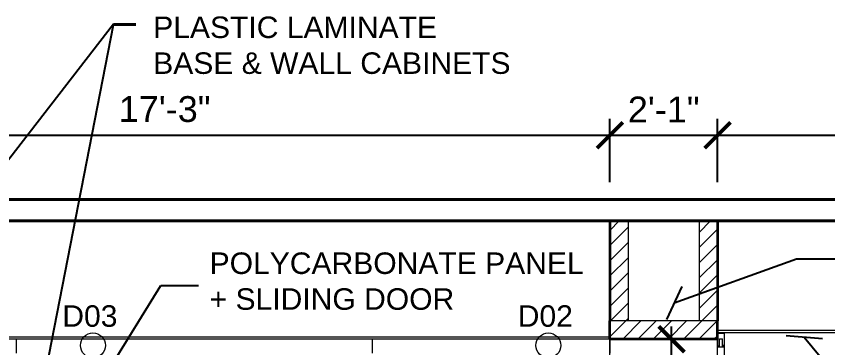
# Model space of a CAD drawing. Extents: x 65572 to 72871, y 30718 to 33858.
# Drawn here: x 66132.6 to 66321.2, y 33520.6 to 33597.7 of the extents above; entities that cross this region are included whole.
import ezdxf

# ---------------------------------------------------------------- set-up
doc = ezdxf.new("R2010")
doc.units = 0
doc.header["$LTSCALE"] = 0.5
doc.header["$MEASUREMENT"] = 0
doc.layers.get('0').update_dxf_attribs({"color": 20, "linetype": 'CONTINUOUS'})
doc.layers.get('DEFPOINTS').update_dxf_attribs({"linetype": 'CONTINUOUS', "lineweight": 5})
for name, color, linetype, lineweight in [('Annotations', 40, 'CONTINUOUS', 5), ('Drywalls', 7, 'CONTINUOUS', 20), ('Framing', 142, 'CONTINUOUS', 13), ('Hatches', 8, 'CONTINUOUS', 5), ('Structure', 7, 'CONTINUOUS', 40), ('Viewed', 150, 'CONTINUOUS', 9), ('Walls', 7, 'CONTINUOUS', 35)]:
    doc.layers.add(name, color=color, linetype=linetype, lineweight=lineweight)
doc.styles.get("Standard").update_dxf_attribs({"font": 'arial.ttf'})
doc.dimstyles.new('ARCH', dxfattribs={"dimscale": 96, "dimtxt": 0.0625, "dimasz": 0.0625, "dimexe": 0.04, "dimexo": 0.09375, "dimgap": 0.03125, "dimtad": 1, "dimdec": 0, "dimrnd": 0.0625, "dimzin": 3, "dimdsep": 46, "dimlunit": 4, "dimtxsty": 'Standard', "dimblk1": 'ARCHTICK', "dimblk2": 'ARCHTICK', "dimsah": 1, "dimcen": 0, "dimdle": 0.03125, "dimclrd": 256, "dimclre": 256, "dimclrt": 256, "dimazin": 0, "dimtfac": 1, "dimtdec": 0, "dimtmove": 2, "dimatfit": 3, "dimldrblk": 'OBLIQUE', "dimfxl": 0.3, "dimfxlon": 1, "dimfrac": 2, "dimarcsym": 0})

# ---------------------------------------------------------------- blocks, each defined once
blk = doc.blocks.new('_ArchTick')
at = {"const_width": 0.15}
blk.add_lwpolyline([(-0.5, -0.5), (0.5, 0.5)], dxfattribs=at)
blk = doc.blocks.new('*D9')
at = {"layer": 'Annotations', "linetype": 'ByBlock', "lineweight": -2}
for p, q in [((66284.95, 33413.56), (66284.95, 33525.56)), ((66279.62, 33522.56), (66288.79, 33522.56)), ((66279.62, 33416.56), (66288.79, 33416.56))]:
    blk.add_line(p, q, dxfattribs=at)
at = {"layer": 'DEFPOINTS', "color": 0}
for p in [(66270.62, 33522.56), (66284.95, 33522.56), (66270.62, 33416.56)]:
    blk.add_point(p, dxfattribs=at)
at = {"layer": 'Annotations', "lineweight": -2, "xscale": 6, "yscale": 6, "zscale": 6}
for p, rotation in [((66284.95, 33522.56), 89.99999999708184), ((66284.95, 33416.56), 269.9999999970818)]:
    blk.add_blockref('_ArchTick', p, dxfattribs=dict(at, rotation=rotation))
at = {"layer": 'Annotations', "insert": (66278.89, 33469.56), "char_height": 6, "attachment_point": 5, "rotation": 90}
blk.add_mtext('8\'-10"', dxfattribs=at)
blk = doc.blocks.new('_Oblique')
at = {"lineweight": -2}
blk.add_line((-0.5, -0.5), (0.5, 0.5), dxfattribs=at)
blk = doc.blocks.new('*D81')
at = {"layer": 'Annotations', "linetype": 'ByBlock', "lineweight": -2}
for p, q in [((66063.62, 33559.06), (66063.62, 33573.83)), ((66270.62, 33559.06), (66270.62, 33573.83)), ((66060.62, 33569.99), (66273.62, 33569.99))]:
    blk.add_line(p, q, dxfattribs=at)
at = {"layer": 'DEFPOINTS', "color": 0}
for p in [(66270.62, 33569.99), (66063.62, 33550.06), (66270.62, 33550.06)]:
    blk.add_point(p, dxfattribs=at)
at = {"layer": 'Annotations', "lineweight": -2, "xscale": 6, "yscale": 6, "zscale": 6, "rotation": 180}
blk.add_blockref('_ArchTick', (66063.62, 33569.99), dxfattribs=at)
at = {"layer": 'Annotations', "lineweight": -2, "xscale": 6, "yscale": 6, "zscale": 6}
blk.add_blockref('_ArchTick', (66270.62, 33569.99), dxfattribs=at)
at = {"layer": 'Annotations', "insert": (66167.12, 33576.05), "char_height": 6, "attachment_point": 5}
blk.add_mtext('17\'-3"', dxfattribs=at)
blk = doc.blocks.new('*D82')
at = {"layer": 'Annotations', "linetype": 'ByBlock', "lineweight": -2}
for p, q in [((66270.62, 33559.06), (66270.62, 33573.83)), ((66295.62, 33559.06), (66295.62, 33573.83)), ((66267.62, 33569.99), (66298.62, 33569.99))]:
    blk.add_line(p, q, dxfattribs=at)
at = {"layer": 'DEFPOINTS', "color": 0}
for p in [(66295.62, 33569.99), (66270.62, 33550.06), (66295.62, 33550.06)]:
    blk.add_point(p, dxfattribs=at)
at = {"layer": 'Annotations', "lineweight": -2, "xscale": 6, "yscale": 6, "zscale": 6, "rotation": 180}
blk.add_blockref('_ArchTick', (66270.62, 33569.99), dxfattribs=at)
at = {"layer": 'Annotations', "lineweight": -2, "xscale": 6, "yscale": 6, "zscale": 6}
blk.add_blockref('_ArchTick', (66295.62, 33569.99), dxfattribs=at)
at = {"layer": 'Annotations', "insert": (66283.12, 33576), "char_height": 6, "attachment_point": 5}
blk.add_mtext('2\'-1"', dxfattribs=at)
blk = doc.blocks.new('*D83')
at = {"layer": 'Annotations', "linetype": 'ByBlock', "lineweight": -2}
for p, q in [((66295.62, 33559.06), (66295.62, 33573.83)), ((66511.12, 33564.06), (66511.12, 33573.83)), ((66292.62, 33569.99), (66514.12, 33569.99))]:
    blk.add_line(p, q, dxfattribs=at)
at = {"layer": 'DEFPOINTS', "color": 0}
for p in [(66511.12, 33569.99), (66511.12, 33555.06), (66295.62, 33550.06)]:
    blk.add_point(p, dxfattribs=at)
at = {"layer": 'Annotations', "lineweight": -2, "xscale": 6, "yscale": 6, "zscale": 6, "rotation": 180}
blk.add_blockref('_ArchTick', (66295.62, 33569.99), dxfattribs=at)
at = {"layer": 'Annotations', "lineweight": -2, "xscale": 6, "yscale": 6, "zscale": 6}
blk.add_blockref('_ArchTick', (66511.12, 33569.99), dxfattribs=at)
at = {"layer": 'Annotations', "insert": (66403.37, 33576.05), "char_height": 6, "attachment_point": 5}
blk.add_mtext('18\'-0"', dxfattribs=at)

msp = doc.modelspace()

# ---------------------------------------------------------------- hatches: boundary and pattern name
at = {"layer": 'Hatches', "linetype": 'ByBlock'}
h = msp.add_hatch(dxfattribs=at)
h.set_pattern_fill('ANSI31', color=256, scale=20, style=0)
h.set_pattern_definition([(45, (0, 794.1224), (-1.76776695, 1.76776695), [])])
h.paths.add_polyline_path([(66274.872769, 33550.062994), (66270.622748, 33550.062994), (66270.622748, 33526.81288), (66274.872769, 33526.81288)])
h.paths.add_polyline_path([(66295.622871, 33550.062994), (66291.37285, 33550.062994), (66291.37285, 33526.81288), (66295.622871, 33526.81288)])
h.paths.add_polyline_path([(66295.622871, 33526.81288), (66291.37285, 33526.81288), (66270.622748, 33526.81288), (66270.622748, 33522.562859), (66295.622871, 33522.562859)])

# ---------------------------------------------------------------- linework, layer by layer
at = {"color": 0}
for p, q in [((66270.622748, 33523.062862), (66270.622748, 33550.062994)), ((66270.622748, 33522.562859), (66270.622748, 33523.062862))]:
    msp.add_line(p, q, dxfattribs=at)
at = {"layer": 'Annotations'}
for centre in [(66150.449861, 33521.121575), (66256.303784, 33521.121575)]:
    msp.add_circle(centre, 2.892978, dxfattribs=at)
at = {"layer": 'Drywalls'}
for p, q in [((66270.622748, 33523.062862), (66063.621732, 33523.062862)), ((66520.623975, 33524.562869), (66295.622871, 33524.562869)), ((66520.623975, 33524.062867), (66295.622871, 33524.062867)), ((66270.622748, 33522.562859), (66063.621732, 33522.562859))]:
    msp.add_line(p, q, dxfattribs=at)
at = {"layer": 'Framing'}
for p, q in [((66274.872769, 33550.062994), (66274.872769, 33526.81288)), ((66291.37285, 33550.062994), (66291.37285, 33526.81288)), ((66274.872769, 33526.81288), (66270.622748, 33526.81288)), ((66295.622871, 33526.81288), (66270.622748, 33526.81288)), ((66295.622871, 33526.81288), (66291.37285, 33526.81288)), ((66295.622871, 33524.562869), (66295.622871, 33524.062867)), ((66295.72834, 33520.91832), (66295.72834, 33523.957398)), ((66295.72834, 33523.957398), (66297.142409, 33523.957398)), ((66297.142409, 33523.957398), (66297.142409, 33520.91832)), ((66297.247879, 33520.812851), (66297.247879, 33524.062867)), ((66270.622748, 33522.562859), (66132.622071, 33522.562859)), ((66270.622748, 33522.562859), (66132.622071, 33522.562859)), ((66295.997872, 33521.094102), (66295.892403, 33521.094102)), ((66295.892403, 33521.094102), (66295.892403, 33520.91832)), ((66295.997872, 33520.812851), (66295.997872, 33521.094102)), ((66296.122873, 33522.676803), (66296.747876, 33522.676803)), ((66296.122873, 33522.676803), (66296.747876, 33522.676803)), ((66296.122873, 33520.812851), (66296.122873, 33522.676803)), ((66296.122873, 33522.676803), (66296.747876, 33522.676803)), ((66296.747876, 33520.812851), (66296.747876, 33522.676803)), ((66296.747876, 33520.812851), (66296.747876, 33522.676803)), ((66296.747876, 33520.812851), (66296.747876, 33522.676803)), ((66296.978346, 33521.094102), (66296.872877, 33521.094102)), ((66296.872877, 33521.094102), (66296.872877, 33520.812851)), ((66296.978346, 33520.91832), (66296.978346, 33521.094102)), ((66295.622871, 33520.812851), (66295.997872, 33520.812851)), ((66295.892403, 33520.91832), (66295.72834, 33520.91832)), ((66295.997872, 33520.812851), (66296.122873, 33520.812851)), ((66295.997872, 33520.812851), (66296.122873, 33520.812851)), ((66295.997872, 33520.812851), (66296.872877, 33520.812851)), ((66296.747876, 33520.812851), (66296.872877, 33520.812851)), ((66296.747876, 33520.812851), (66296.872877, 33520.812851)), ((66296.872877, 33520.812851), (66297.247879, 33520.812851)), ((66297.142409, 33520.91832), (66296.978346, 33520.91832))]:
    msp.add_line(p, q, dxfattribs=at)
at = {"layer": 'Structure'}
for p, q in [((65890.468358, 33555.062994), (66137.622095, 33555.062994)), ((66137.622095, 33555.062994), (66295.622871, 33555.062994)), ((66295.622871, 33555.062994), (66511.123928, 33555.062994)), ((65890.468358, 33550.062994), (66137.622095, 33550.062994)), ((66132.622071, 33550.062994), (66270.622748, 33550.062994)), ((66137.622095, 33550.062994), (66295.622871, 33550.062994)), ((66270.622748, 33550.062994), (66295.622871, 33550.062994)), ((66274.872769, 33550.062994), (66270.622748, 33550.062994)), ((66295.622871, 33550.062994), (66290.622846, 33550.062994)), ((66295.622871, 33550.062994), (66291.37285, 33550.062994)), ((66295.622871, 33550.062994), (66511.123928, 33550.062994))]:
    msp.add_line(p, q, dxfattribs=at)
at = {"layer": 'Viewed', "linetype": 'ByBlock'}
for p, q in [((66270.622748, 33416.562339), (66270.622748, 33550.062994)), ((66132.622071, 33522.562859), (66132.622071, 33519.312843)), ((66215.392041, 33519.312843), (66215.392041, 33522.562859)), ((66270.622748, 33522.562859), (66270.622748, 33519.312843)), ((66295.622871, 33416.562339), (66295.622871, 33522.562859)), ((66297.247879, 33418.205618), (66297.247879, 33520.812851)), ((66297.247879, 33418.205618), (66297.247879, 33520.812851)), ((66297.247879, 33418.205618), (66297.247879, 33520.812851)), ((66297.247879, 33418.205618), (66297.247879, 33520.812851)), ((66297.247879, 33418.205618), (66297.247879, 33520.812851)), ((66297.247879, 33418.205618), (66297.247879, 33520.812851))]:
    msp.add_line(p, q, dxfattribs=at)
at = {"layer": 'Walls'}
for p, q in [((66270.622748, 33550.062994), (66270.622748, 33526.81288)), ((66295.622871, 33550.062994), (66295.622871, 33526.81288)), ((66270.622748, 33522.562859), (66270.622748, 33526.81288)), ((66295.622871, 33522.562859), (66295.622871, 33526.81288)), ((66295.622871, 33522.562859), (66270.622748, 33522.562859))]:
    msp.add_line(p, q, dxfattribs=at)

# ---------------------------------------------------------------- texts
at = {"layer": 'Annotations', "char_height": 5, "attachment_point": 1}
for s, insert, width in [('{PLASTIC LAMINATE\\PBASE & WALL CABINETS}', (66164.458195, 33597.60316), 96.68897448), ('{POLYCARBONATE PANEL\\P+ SLIDING DOOR}', (66177.573746, 33542.745629), 94.69807859), ('{D03}', (66143.334835, 33530.460118), 60.99887021), ('{D02}', (66249.188758, 33530.460118), 60.99887021)]:
    msp.add_mtext(s, dxfattribs=dict(at, insert=insert, width=width))

# ---------------------------------------------------------------- dimensions: what is measured, and where the dimension line sits
at = {"layer": 'Annotations', "linetype": 'ByBlock'}
for base, p1, p2, picture, middle in [((66270.622748, 33569.986033), (66063.621732, 33550.062994), (66270.622748, 33550.062994), '*D81', (66167.12224, 33576.049033)), ((66295.622871, 33569.986033), (66270.622748, 33550.062994), (66295.622871, 33550.062994), '*D82', (66283.122809, 33575.998033)), ((66511.123928, 33569.986033), (66295.622871, 33550.062994), (66511.123928, 33555.062994), '*D83', (66403.373399, 33576.049033))]:
    dim = msp.add_linear_dim(base=base, p1=p1, p2=p2, dimstyle='ARCH', dxfattribs=at)
    dim.commit()
    dim.dimension.update_dxf_attribs({"geometry": picture, "text_midpoint": middle})
dim = msp.add_linear_dim(base=(66284.950172, 33522.562859), p1=(66270.622748, 33416.562339), p2=(66270.622748, 33522.562859), angle=90, dimstyle='ARCH', dxfattribs=at)
dim.commit()
dim.dimension.update_dxf_attribs({"geometry": '*D9', "text_midpoint": (66278.887172, 33469.562599)})

# ---------------------------------------------------------------- leaders
for points in [[(66087.323399, 33508.257454), (66155.238963, 33595.931753), (66160.428617, 33595.931753)], [(66123.016901, 33430.691472), (66155.238963, 33595.650365), (66160.428617, 33595.650365)], [(66285.543038, 33530.99374), (66313.986333, 33541.223346), (66334.196042, 33541.223346)], [(66150.590386, 33509.694804), (66166.211978, 33535.042063), (66174.994469, 33535.042063)], [(66315.779259, 33523.014672), (66330.71668, 33505.139109), (66345.088029, 33505.139109)]]:
    msp.add_leader(points, dimstyle='ARCH', dxfattribs=at)

doc.saveas('drawing.dxf')
